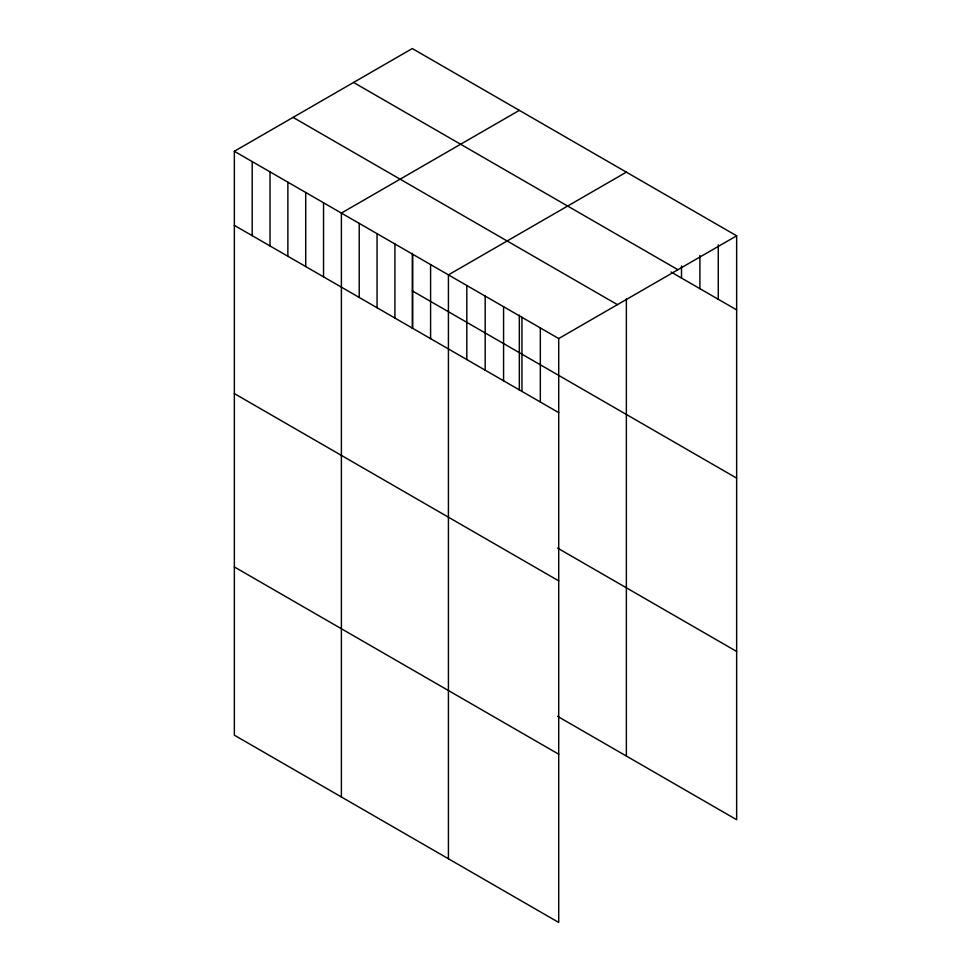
<?xml version="1.0" encoding="UTF-8"?>
<svg xmlns="http://www.w3.org/2000/svg" width="971" height="971" viewBox="0 0 971 971"><rect width="100%" height="100%" fill="white"/><g stroke="black" fill="none" stroke-linecap="round" stroke-linejoin="round"><path stroke-width="1.46" d="M234.351 151.282L558.713 338.551L558.713 922.45L234.351 735.181L234.351 151.282L412.287 48.55L736.649 235.819L736.649 819.718L557.56 716.319M519.327 110.354L341.391 213.086L341.391 796.985M626.368 172.146L448.42 274.878L448.42 858.777M558.713 338.551L736.649 235.819M353.565 82.45L677.928 269.72M671.01 271.989L736.649 309.895M293.072 117.382L617.435 304.651M412.287 290.863L736.649 478.133M234.351 225.357L558.713 412.626M557.56 548.069L736.649 651.468M234.351 393.595L558.713 580.864M234.351 566.943L558.713 754.212M718.273 244.862L718.273 299.274M699.897 255.409L699.897 288.666M681.508 265.957L681.508 278.058M626.368 298.789L626.368 756.045M540.325 327.943L540.325 402.006M521.949 317.335L521.949 391.398M519.327 315.114L519.327 390.221M503.573 306.715L503.573 380.79M485.184 296.106L485.184 370.182M466.808 285.498L466.808 359.561M430.59 264.585L430.59 338.648M412.748 254.281L412.748 328.356M412.287 253.31L412.287 328.416M394.906 243.988L394.906 318.051M377.064 233.683L377.064 307.758M359.221 223.379L359.221 297.454M323.549 202.781L323.549 276.856M305.707 192.489L305.707 266.552M287.865 182.184L287.865 256.259M270.023 171.879L270.023 245.954M252.193 161.587L252.193 235.662"/></g></svg>
